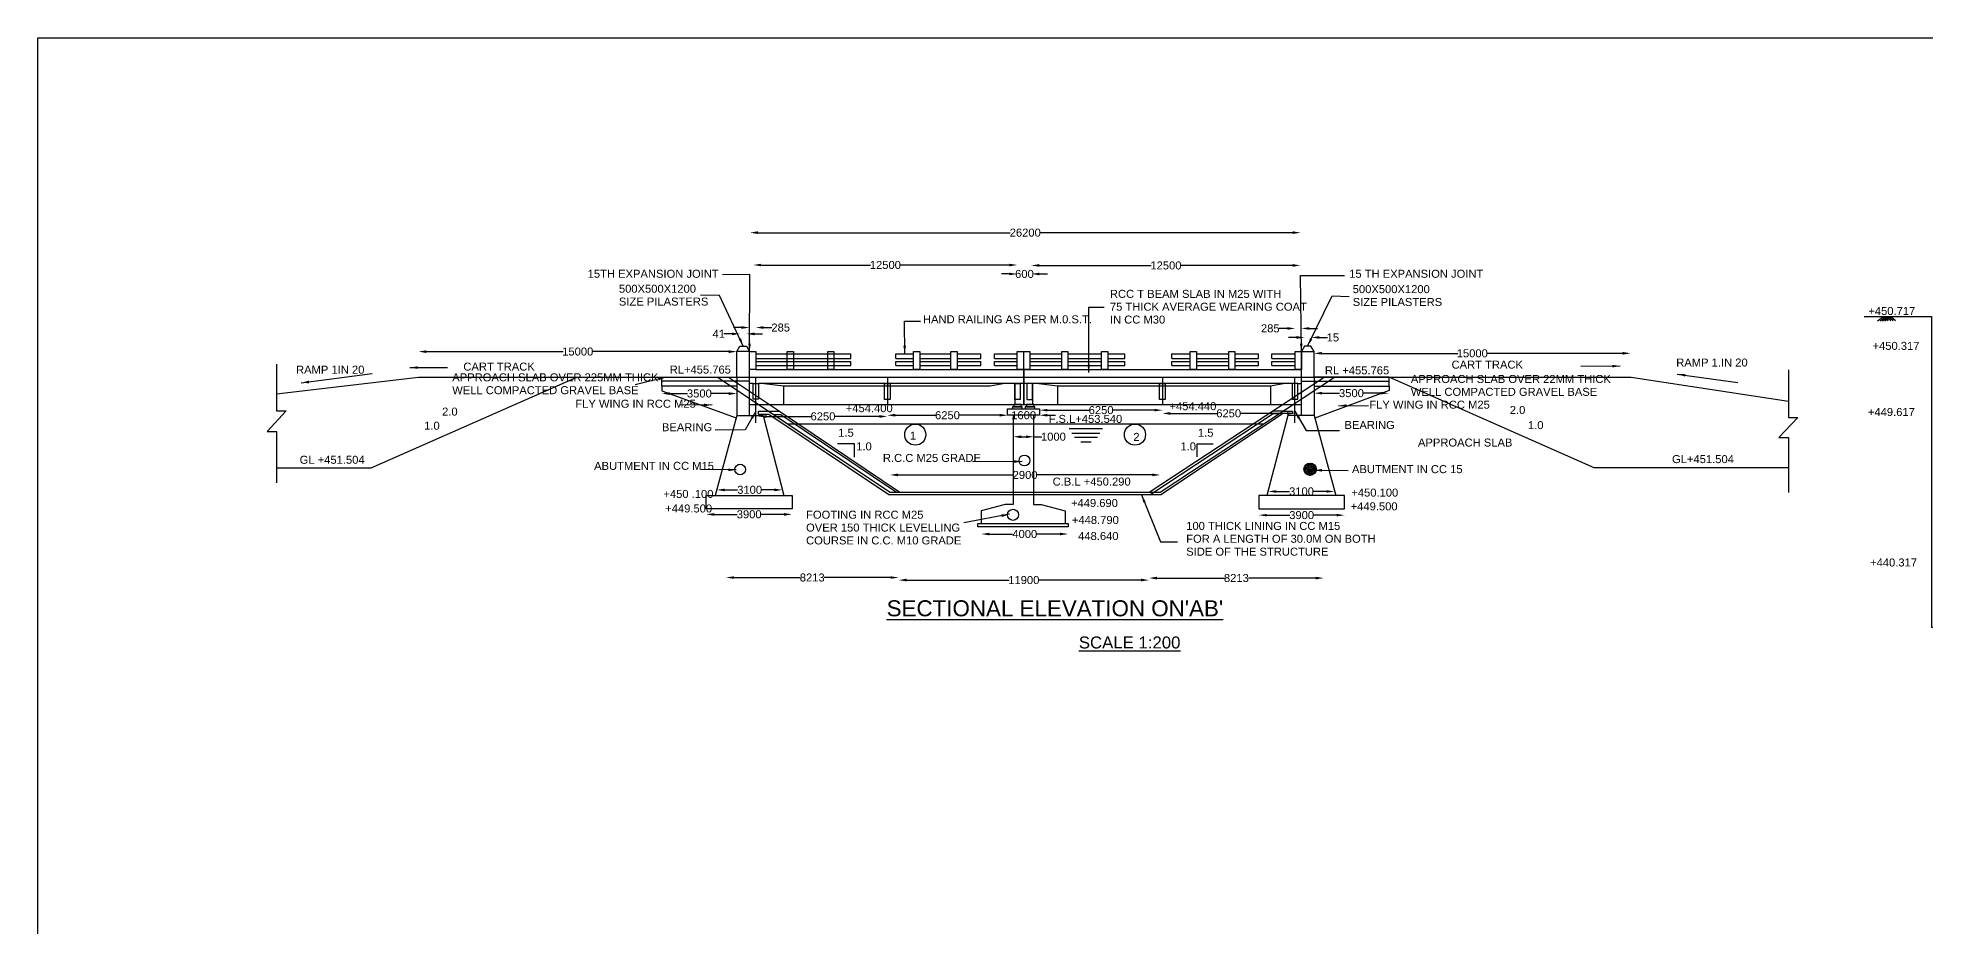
# Model space of a CAD drawing. Header units: millimetres. Extents: x -53221287 to -53198972, y 22125063 to 22139771.
# Drawn here: x -53221287 to -53209494, y 22134210 to 22139762 of the extents above; entities that cross this region are included whole.
import ezdxf

# ---------------------------------------------------------------- set-up
doc = ezdxf.new("R2010")
doc.units = ezdxf.units.MM
doc.header["$MEASUREMENT"] = 0
for name, color, linetype in [('DIMENSION', 7, 'Continuous'), ('DRAWING', 2, 'Continuous'), ('TEXT', 7, 'Continuous')]:
    doc.layers.add(name, color=color, linetype=linetype)
doc.styles.get("Standard").update_dxf_attribs({"font": 'arial.ttf', "height": 50})
doc.dimstyles.get("Standard").update_dxf_attribs({"dimtxt": 50, "dimasz": 50, "dimexe": 0.18, "dimexo": 0.0625, "dimgap": 0.09, "dimtad": 0, "dimdec": 0, "dimzin": 0, "dimdsep": 46, "dimtxsty": 'Standard', "dimcen": 0.09, "dimse1": 1, "dimse2": 1, "dimadec": 0, "dimazin": 0, "dimtfac": 1, "dimtdec": 0, "dimtofl": 0, "dimtmove": 0, "dimatfit": 3, "dimfxl": 1, "dimtolj": 1, "dimtzin": 0, "dimarcsym": 0})

# ---------------------------------------------------------------- blocks, each defined once
blk = doc.blocks.new('*D54')
at = {"layer": 'Defpoints', "color": 0, "transparency": 16777216}
for p in [(-53213397, 22138544), (-53216837, 22137801), (-53213397, 22137801)]:
    blk.add_point(p, dxfattribs=at)
at = {"layer": 'DIMENSION', "color": 0, "lineweight": -2, "transparency": 16777216}
for p, q in [((-53216787, 22138544), (-53215212, 22138544)), ((-53213447, 22138544), (-53215023, 22138544))]:
    blk.add_line(p, q, dxfattribs=at)
at = {"layer": 'DIMENSION', "color": 0, "transparency": 16777216}
for points in [[(-53216787, 22138553), (-53216787, 22138536), (-53216837, 22138544)], [(-53213447, 22138553), (-53213447, 22138536), (-53213397, 22138544)]]:
    blk.add_solid(points, dxfattribs=at)
at = {"layer": 'DIMENSION', "color": 0, "transparency": 16777216, "insert": (-53215117, 22138544), "char_height": 50, "attachment_point": 5}
blk.add_mtext('\\A1;26200', dxfattribs=at)
blk = doc.blocks.new('*D55')
at = {"layer": 'Defpoints', "color": 0, "transparency": 16777216}
for p in [(-53215079, 22138339), (-53215079, 22138277), (-53213397, 22138277)]:
    blk.add_point(p, dxfattribs=at)
at = {"layer": 'DIMENSION', "color": 0, "lineweight": -2, "transparency": 16777216}
for p, q in [((-53215029, 22138339), (-53214330, 22138339)), ((-53213447, 22138339), (-53214147, 22138339))]:
    blk.add_line(p, q, dxfattribs=at)
at = {"layer": 'DIMENSION', "color": 0, "transparency": 16777216}
for points in [[(-53215029, 22138348), (-53215029, 22138331), (-53215079, 22138339)], [(-53213447, 22138348), (-53213447, 22138331), (-53213397, 22138339)]]:
    blk.add_solid(points, dxfattribs=at)
at = {"layer": 'DIMENSION', "color": 0, "transparency": 16777216, "insert": (-53214238, 22138339), "char_height": 50, "attachment_point": 5}
blk.add_mtext('\\A1;12500', dxfattribs=at)
blk = doc.blocks.new('*D56')
at = {"layer": 'Defpoints', "color": 0, "transparency": 16777216}
for p in [(-53215166, 22138339), (-53215079, 22138339), (-53215166, 22138286)]:
    blk.add_point(p, dxfattribs=at)
at = {"layer": 'DIMENSION', "color": 0, "lineweight": -2, "transparency": 16777216}
for p, q in [((-53215216, 22138286), (-53215266, 22138286)), ((-53215029, 22138286), (-53214979, 22138286))]:
    blk.add_line(p, q, dxfattribs=at)
at = {"layer": 'DIMENSION', "color": 0, "transparency": 16777216}
for points in [[(-53215216, 22138294), (-53215216, 22138278), (-53215166, 22138286)], [(-53215029, 22138294), (-53215029, 22138278), (-53215079, 22138286)]]:
    blk.add_solid(points, dxfattribs=at)
at = {"layer": 'DIMENSION', "color": 0, "transparency": 16777216, "insert": (-53215122, 22138286), "char_height": 50, "attachment_point": 5}
blk.add_mtext('\\A1;600', dxfattribs=at)
blk = doc.blocks.new('*D57')
at = {"layer": 'Defpoints', "color": 0, "transparency": 16777216}
for p in [(-53216817, 22138342), (-53216817, 22138339), (-53215166, 22138339)]:
    blk.add_point(p, dxfattribs=at)
at = {"layer": 'DIMENSION', "color": 0, "lineweight": -2, "transparency": 16777216}
for p, q in [((-53216767, 22138342), (-53216083, 22138342)), ((-53215216, 22138342), (-53215900, 22138342))]:
    blk.add_line(p, q, dxfattribs=at)
at = {"layer": 'DIMENSION', "color": 0, "transparency": 16777216}
for points in [[(-53216767, 22138350), (-53216767, 22138334), (-53216817, 22138342)], [(-53215216, 22138350), (-53215216, 22138334), (-53215166, 22138342)]]:
    blk.add_solid(points, dxfattribs=at)
at = {"layer": 'DIMENSION', "color": 0, "transparency": 16777216, "insert": (-53215991, 22138342), "char_height": 50, "attachment_point": 5}
blk.add_mtext('\\A1;12500', dxfattribs=at)
blk = doc.blocks.new('*D58')
at = {"layer": 'Defpoints', "color": 0, "transparency": 16777216}
for p in [(-53216801, 22137951), (-53216840, 22137801), (-53216801, 22137801)]:
    blk.add_point(p, dxfattribs=at)
at = {"layer": 'DIMENSION', "color": 0, "lineweight": -2, "transparency": 16777216}
for p, q in [((-53216890, 22137951), (-53216940, 22137951)), ((-53216751, 22137951), (-53216701, 22137951))]:
    blk.add_line(p, q, dxfattribs=at)
at = {"layer": 'DIMENSION', "color": 0, "transparency": 16777216}
for points in [[(-53216890, 22137960), (-53216890, 22137943), (-53216840, 22137951)], [(-53216751, 22137960), (-53216751, 22137943), (-53216801, 22137951)]]:
    blk.add_solid(points, dxfattribs=at)
at = {"layer": 'DIMENSION', "color": 0, "transparency": 16777216, "insert": (-53216645, 22137951), "char_height": 50, "attachment_point": 5}
blk.add_mtext('\\A1;285', dxfattribs=at)
blk = doc.blocks.new('*D59')
at = {"layer": 'Defpoints', "color": 0, "transparency": 16777216}
for p in [(-53216900, 22137912), (-53216900, 22137835), (-53216858, 22137835)]:
    blk.add_point(p, dxfattribs=at)
at = {"layer": 'DIMENSION', "color": 0, "lineweight": -2, "transparency": 16777216}
for p, q in [((-53216950, 22137912), (-53217000, 22137912)), ((-53216808, 22137912), (-53216758, 22137912))]:
    blk.add_line(p, q, dxfattribs=at)
at = {"layer": 'DIMENSION', "color": 0, "transparency": 16777216}
for points in [[(-53216950, 22137920), (-53216950, 22137903), (-53216900, 22137912)], [(-53216808, 22137920), (-53216808, 22137903), (-53216858, 22137912)]]:
    blk.add_solid(points, dxfattribs=at)
at = {"layer": 'DIMENSION', "color": 0, "transparency": 16777216, "insert": (-53217032, 22137912), "char_height": 50, "attachment_point": 5}
blk.add_mtext('\\A1;41', dxfattribs=at)
blk = doc.blocks.new('*D60')
at = {"layer": 'Defpoints', "color": 0, "transparency": 16777216}
for p in [(-53217387, 22137557), (-53216919, 22137543), (-53216919, 22137539)]:
    blk.add_point(p, dxfattribs=at)
at = {"layer": 'DIMENSION', "color": 0, "lineweight": -2, "transparency": 16777216}
for p, q in [((-53217337, 22137539), (-53217228, 22137539)), ((-53216969, 22137539), (-53217078, 22137539))]:
    blk.add_line(p, q, dxfattribs=at)
at = {"layer": 'DIMENSION', "color": 0, "transparency": 16777216}
for points in [[(-53217337, 22137547), (-53217337, 22137530), (-53217387, 22137539)], [(-53216969, 22137547), (-53216969, 22137530), (-53216919, 22137539)]]:
    blk.add_solid(points, dxfattribs=at)
at = {"layer": 'DIMENSION', "color": 0, "transparency": 16777216, "insert": (-53217153, 22137539), "char_height": 50, "attachment_point": 5}
blk.add_mtext('\\A1;3500', dxfattribs=at)
blk = doc.blocks.new('*D61')
at = {"layer": 'Defpoints', "color": 0, "transparency": 16777216}
for p in [(-53216919, 22137801), (-53218908, 22137641), (-53216919, 22137641)]:
    blk.add_point(p, dxfattribs=at)
at = {"layer": 'DIMENSION', "color": 0, "lineweight": -2, "transparency": 16777216}
for p, q in [((-53218858, 22137801), (-53218005, 22137801)), ((-53216969, 22137801), (-53217822, 22137801))]:
    blk.add_line(p, q, dxfattribs=at)
at = {"layer": 'DIMENSION', "color": 0, "transparency": 16777216}
for points in [[(-53218858, 22137809), (-53218858, 22137792), (-53218908, 22137801)], [(-53216969, 22137809), (-53216969, 22137792), (-53216919, 22137801)]]:
    blk.add_solid(points, dxfattribs=at)
at = {"layer": 'DIMENSION', "color": 0, "transparency": 16777216, "insert": (-53217913, 22137801), "char_height": 50, "attachment_point": 5}
blk.add_mtext('\\A1;15000', dxfattribs=at)
blk = doc.blocks.new('*D62')
at = {"layer": 'Defpoints', "color": 0, "transparency": 16777216}
for p in [(-53217044, 22136939), (-53216634, 22136937), (-53216634, 22136936)]:
    blk.add_point(p, dxfattribs=at)
at = {"layer": 'DIMENSION', "color": 0, "lineweight": -2, "transparency": 16777216}
for p, q in [((-53216994, 22136937), (-53216914, 22136937)), ((-53216684, 22136937), (-53216765, 22136937))]:
    blk.add_line(p, q, dxfattribs=at)
at = {"layer": 'DIMENSION', "color": 0, "transparency": 16777216}
for points in [[(-53216994, 22136945), (-53216994, 22136928), (-53217044, 22136937)], [(-53216684, 22136945), (-53216684, 22136928), (-53216634, 22136937)]]:
    blk.add_solid(points, dxfattribs=at)
at = {"layer": 'DIMENSION', "color": 0, "transparency": 16777216, "insert": (-53216839, 22136937), "char_height": 50, "attachment_point": 5}
blk.add_mtext('\\A1;3100', dxfattribs=at)
blk = doc.blocks.new('*D63')
at = {"layer": 'Defpoints', "color": 0, "transparency": 16777216}
for p in [(-53217110, 22136819), (-53216574, 22136819), (-53217110, 22136784)]:
    blk.add_point(p, dxfattribs=at)
at = {"layer": 'DIMENSION', "color": 0, "lineweight": -2, "transparency": 16777216}
for p, q in [((-53217060, 22136784), (-53216916, 22136784)), ((-53216624, 22136784), (-53216767, 22136784))]:
    blk.add_line(p, q, dxfattribs=at)
at = {"layer": 'DIMENSION', "color": 0, "transparency": 16777216}
for points in [[(-53217060, 22136792), (-53217060, 22136775), (-53217110, 22136784)], [(-53216624, 22136792), (-53216624, 22136775), (-53216574, 22136784)]]:
    blk.add_solid(points, dxfattribs=at)
at = {"layer": 'DIMENSION', "color": 0, "transparency": 16777216, "insert": (-53216842, 22136784), "char_height": 50, "attachment_point": 5}
blk.add_mtext('\\A1;3900', dxfattribs=at)
blk = doc.blocks.new('*D64')
at = {"layer": 'Defpoints', "color": 0, "transparency": 16777216}
for p in [(-53216783, 22137408), (-53215979, 22137408), (-53215979, 22137396)]:
    blk.add_point(p, dxfattribs=at)
at = {"layer": 'DIMENSION', "color": 0, "lineweight": -2, "transparency": 16777216}
for p, q in [((-53216733, 22137396), (-53216455, 22137396)), ((-53216029, 22137396), (-53216306, 22137396))]:
    blk.add_line(p, q, dxfattribs=at)
at = {"layer": 'DIMENSION', "color": 0, "transparency": 16777216}
for points in [[(-53216733, 22137404), (-53216733, 22137387), (-53216783, 22137396)], [(-53216029, 22137404), (-53216029, 22137387), (-53215979, 22137396)]]:
    blk.add_solid(points, dxfattribs=at)
at = {"layer": 'DIMENSION', "color": 0, "transparency": 16777216, "insert": (-53216381, 22137396), "char_height": 50, "attachment_point": 5}
blk.add_mtext('\\A1;6250', dxfattribs=at)
blk = doc.blocks.new('*D65')
at = {"layer": 'Defpoints', "color": 0, "transparency": 16777216}
for p in [(-53215979, 22137396), (-53215227, 22137413), (-53215227, 22137403)]:
    blk.add_point(p, dxfattribs=at)
at = {"layer": 'DIMENSION', "color": 0, "lineweight": -2, "transparency": 16777216}
for p, q in [((-53215929, 22137403), (-53215678, 22137403)), ((-53215277, 22137403), (-53215528, 22137403))]:
    blk.add_line(p, q, dxfattribs=at)
at = {"layer": 'DIMENSION', "color": 0, "transparency": 16777216}
for points in [[(-53215929, 22137412), (-53215929, 22137395), (-53215979, 22137403)], [(-53215277, 22137412), (-53215277, 22137395), (-53215227, 22137403)]]:
    blk.add_solid(points, dxfattribs=at)
at = {"layer": 'DIMENSION', "color": 0, "transparency": 16777216, "insert": (-53215603, 22137403), "char_height": 50, "attachment_point": 5}
blk.add_mtext('\\A1;6250', dxfattribs=at)
blk = doc.blocks.new('*D66')
at = {"layer": 'Defpoints', "color": 0, "transparency": 16777216}
for p in [(-53215227, 22137403), (-53215028, 22137403), (-53215028, 22137403)]:
    blk.add_point(p, dxfattribs=at)
at = {"layer": 'DIMENSION', "color": 0, "lineweight": -2, "transparency": 16777216}
for p, q in [((-53215277, 22137403), (-53215327, 22137403)), ((-53214978, 22137403), (-53214928, 22137403))]:
    blk.add_line(p, q, dxfattribs=at)
at = {"layer": 'DIMENSION', "color": 0, "transparency": 16777216}
for points in [[(-53215277, 22137412), (-53215277, 22137395), (-53215227, 22137403)], [(-53214978, 22137412), (-53214978, 22137395), (-53215028, 22137403)]]:
    blk.add_solid(points, dxfattribs=at)
at = {"layer": 'DIMENSION', "color": 0, "transparency": 16777216, "insert": (-53215127, 22137403), "char_height": 50, "attachment_point": 5}
blk.add_mtext('\\A1;1600', dxfattribs=at)
blk = doc.blocks.new('*D67')
at = {"layer": 'Defpoints', "color": 0, "transparency": 16777216}
for p in [(-53215028, 22137443), (-53214259, 22137443), (-53214259, 22137435)]:
    blk.add_point(p, dxfattribs=at)
at = {"layer": 'DIMENSION', "color": 0, "lineweight": -2, "transparency": 16777216}
for p, q in [((-53214978, 22137435), (-53214718, 22137435)), ((-53214309, 22137435), (-53214569, 22137435))]:
    blk.add_line(p, q, dxfattribs=at)
at = {"layer": 'DIMENSION', "color": 0, "transparency": 16777216}
for points in [[(-53214978, 22137443), (-53214978, 22137427), (-53215028, 22137435)], [(-53214309, 22137443), (-53214309, 22137427), (-53214259, 22137435)]]:
    blk.add_solid(points, dxfattribs=at)
at = {"layer": 'DIMENSION', "color": 0, "transparency": 16777216, "insert": (-53214643, 22137435), "char_height": 50, "attachment_point": 5}
blk.add_mtext('\\A1;6250', dxfattribs=at)
blk = doc.blocks.new('*D68')
at = {"layer": 'Defpoints', "color": 0, "transparency": 16777216}
for p in [(-53214260, 22137405), (-53213432, 22137415), (-53213432, 22137405)]:
    blk.add_point(p, dxfattribs=at)
at = {"layer": 'DIMENSION', "color": 0, "lineweight": -2, "transparency": 16777216}
for p, q in [((-53214210, 22137415), (-53213921, 22137415)), ((-53213482, 22137415), (-53213771, 22137415))]:
    blk.add_line(p, q, dxfattribs=at)
at = {"layer": 'DIMENSION', "color": 0, "transparency": 16777216}
for points in [[(-53214210, 22137423), (-53214210, 22137406), (-53214260, 22137415)], [(-53213482, 22137423), (-53213482, 22137406), (-53213432, 22137415)]]:
    blk.add_solid(points, dxfattribs=at)
at = {"layer": 'DIMENSION', "color": 0, "transparency": 16777216, "insert": (-53213846, 22137415), "char_height": 50, "attachment_point": 5}
blk.add_mtext('\\A1;6250', dxfattribs=at)
blk = doc.blocks.new('*D69')
at = {"layer": 'Defpoints', "color": 0, "transparency": 16777216}
for p in [(-53213313, 22137538), (-53212846, 22137541), (-53212846, 22137538)]:
    blk.add_point(p, dxfattribs=at)
at = {"layer": 'DIMENSION', "color": 0, "lineweight": -2, "transparency": 16777216}
for p, q in [((-53213263, 22137541), (-53213154, 22137541)), ((-53212896, 22137541), (-53213005, 22137541))]:
    blk.add_line(p, q, dxfattribs=at)
at = {"layer": 'DIMENSION', "color": 0, "transparency": 16777216}
for points in [[(-53213263, 22137549), (-53213263, 22137533), (-53213313, 22137541)], [(-53212896, 22137549), (-53212896, 22137533), (-53212846, 22137541)]]:
    blk.add_solid(points, dxfattribs=at)
at = {"layer": 'DIMENSION', "color": 0, "transparency": 16777216, "insert": (-53213079, 22137541), "char_height": 50, "attachment_point": 5}
blk.add_mtext('\\A1;3500', dxfattribs=at)
blk = doc.blocks.new('*D70')
at = {"layer": 'Defpoints', "color": 0, "transparency": 16777216}
for p in [(-53213599, 22136932), (-53213184, 22136927), (-53213184, 22136927)]:
    blk.add_point(p, dxfattribs=at)
at = {"layer": 'DIMENSION', "color": 0, "lineweight": -2, "transparency": 16777216}
for p, q in [((-53213549, 22136927), (-53213466, 22136927)), ((-53213234, 22136927), (-53213317, 22136927))]:
    blk.add_line(p, q, dxfattribs=at)
at = {"layer": 'DIMENSION', "color": 0, "transparency": 16777216}
for points in [[(-53213549, 22136935), (-53213549, 22136919), (-53213599, 22136927)], [(-53213234, 22136935), (-53213234, 22136919), (-53213184, 22136927)]]:
    blk.add_solid(points, dxfattribs=at)
at = {"layer": 'DIMENSION', "color": 0, "transparency": 16777216, "insert": (-53213391, 22136927), "char_height": 50, "attachment_point": 5}
blk.add_mtext('\\A1;3100', dxfattribs=at)
blk = doc.blocks.new('*D71')
at = {"layer": 'Defpoints', "color": 0, "transparency": 16777216}
for p in [(-53213658, 22136819), (-53213122, 22136819), (-53213122, 22136779)]:
    blk.add_point(p, dxfattribs=at)
at = {"layer": 'DIMENSION', "color": 0, "lineweight": -2, "transparency": 16777216}
for p, q in [((-53213608, 22136779), (-53213464, 22136779)), ((-53213172, 22136779), (-53213315, 22136779))]:
    blk.add_line(p, q, dxfattribs=at)
at = {"layer": 'DIMENSION', "color": 0, "transparency": 16777216}
for points in [[(-53213608, 22136787), (-53213608, 22136771), (-53213658, 22136779)], [(-53213172, 22136787), (-53213172, 22136771), (-53213122, 22136779)]]:
    blk.add_solid(points, dxfattribs=at)
at = {"layer": 'DIMENSION', "color": 0, "transparency": 16777216, "insert": (-53213390, 22136779), "char_height": 50, "attachment_point": 5}
blk.add_mtext('\\A1;3900', dxfattribs=at)
blk = doc.blocks.new('*D72')
at = {"layer": 'Defpoints', "color": 0, "transparency": 16777216}
for p in [(-53215392, 22136727), (-53214849, 22136707), (-53214849, 22136661)]:
    blk.add_point(p, dxfattribs=at)
at = {"layer": 'DIMENSION', "color": 0, "lineweight": -2, "transparency": 16777216}
for p, q in [((-53215342, 22136661), (-53215196, 22136661)), ((-53214899, 22136661), (-53215045, 22136661))]:
    blk.add_line(p, q, dxfattribs=at)
at = {"layer": 'DIMENSION', "color": 0, "transparency": 16777216}
for points in [[(-53215342, 22136669), (-53215342, 22136653), (-53215392, 22136661)], [(-53214899, 22136669), (-53214899, 22136653), (-53214849, 22136661)]]:
    blk.add_solid(points, dxfattribs=at)
at = {"layer": 'DIMENSION', "color": 0, "transparency": 16777216, "insert": (-53215120, 22136661), "char_height": 50, "attachment_point": 5}
blk.add_mtext('\\A1;4000', dxfattribs=at)
blk = doc.blocks.new('*D73')
at = {"layer": 'Defpoints', "color": 0, "transparency": 16777216}
for p in [(-53214274, 22137030), (-53215962, 22136922), (-53214274, 22136922)]:
    blk.add_point(p, dxfattribs=at)
at = {"layer": 'DIMENSION', "color": 0, "lineweight": -2, "transparency": 16777216}
for p, q in [((-53215912, 22137030), (-53215193, 22137030)), ((-53214324, 22137030), (-53215043, 22137030))]:
    blk.add_line(p, q, dxfattribs=at)
at = {"layer": 'DIMENSION', "color": 0, "transparency": 16777216}
for points in [[(-53215912, 22137039), (-53215912, 22137022), (-53215962, 22137030)], [(-53214324, 22137039), (-53214324, 22137022), (-53214274, 22137030)]]:
    blk.add_solid(points, dxfattribs=at)
at = {"layer": 'DIMENSION', "color": 0, "transparency": 16777216, "insert": (-53215118, 22137030), "char_height": 50, "attachment_point": 5}
blk.add_mtext('\\A1;2900', dxfattribs=at)
blk = doc.blocks.new('*D74')
at = {"layer": 'Defpoints', "color": 0, "transparency": 16777216}
for p in [(-53215192, 22137276), (-53215063, 22137269), (-53215063, 22137269)]:
    blk.add_point(p, dxfattribs=at)
at = {"layer": 'DIMENSION', "color": 0, "lineweight": -2, "transparency": 16777216}
for p, q in [((-53215142, 22137269), (-53215113, 22137269)), ((-53215063, 22137269), (-53215013, 22137269))]:
    blk.add_line(p, q, dxfattribs=at)
at = {"layer": 'DIMENSION', "color": 0, "transparency": 16777216}
for points in [[(-53215142, 22137277), (-53215142, 22137260), (-53215192, 22137269)], [(-53215113, 22137277), (-53215113, 22137260), (-53215063, 22137269)]]:
    blk.add_solid(points, dxfattribs=at)
at = {"layer": 'DIMENSION', "color": 0, "transparency": 16777216, "insert": (-53214941, 22137269), "char_height": 50, "attachment_point": 5}
blk.add_mtext('\\A1;1000', dxfattribs=at)
blk = doc.blocks.new('*D75')
at = {"layer": 'Defpoints', "color": 0, "transparency": 16777216}
for p in [(-53214344, 22136396), (-53213253, 22136396), (-53213253, 22136386)]:
    blk.add_point(p, dxfattribs=at)
at = {"layer": 'DIMENSION', "color": 0, "lineweight": -2, "transparency": 16777216}
for p, q in [((-53214294, 22136386), (-53213873, 22136386)), ((-53213303, 22136386), (-53213723, 22136386))]:
    blk.add_line(p, q, dxfattribs=at)
at = {"layer": 'DIMENSION', "color": 0, "transparency": 16777216}
for points in [[(-53214294, 22136394), (-53214294, 22136377), (-53214344, 22136386)], [(-53213303, 22136394), (-53213303, 22136377), (-53213253, 22136386)]]:
    blk.add_solid(points, dxfattribs=at)
at = {"layer": 'DIMENSION', "color": 0, "transparency": 16777216, "insert": (-53213798, 22136386), "char_height": 50, "attachment_point": 5}
blk.add_mtext('\\A1;8213', dxfattribs=at)
blk = doc.blocks.new('*D76')
at = {"layer": 'Defpoints', "color": 0, "transparency": 16777216}
for p in [(-53215908, 22136386), (-53215908, 22136373), (-53214344, 22136386)]:
    blk.add_point(p, dxfattribs=at)
at = {"layer": 'DIMENSION', "color": 0, "lineweight": -2, "transparency": 16777216}
for p, q in [((-53215858, 22136373), (-53215218, 22136373)), ((-53214394, 22136373), (-53215034, 22136373))]:
    blk.add_line(p, q, dxfattribs=at)
at = {"layer": 'DIMENSION', "color": 0, "transparency": 16777216}
for points in [[(-53215858, 22136382), (-53215858, 22136365), (-53215908, 22136373)], [(-53214394, 22136382), (-53214394, 22136365), (-53214344, 22136373)]]:
    blk.add_solid(points, dxfattribs=at)
at = {"layer": 'DIMENSION', "color": 0, "transparency": 16777216, "insert": (-53215126, 22136373), "char_height": 50, "attachment_point": 5}
blk.add_mtext('\\A1;11900', dxfattribs=at)
blk = doc.blocks.new('*D77')
at = {"layer": 'Defpoints', "color": 0, "transparency": 16777216}
for p in [(-53216987, 22136389), (-53216987, 22136373), (-53215908, 22136373)]:
    blk.add_point(p, dxfattribs=at)
at = {"layer": 'DIMENSION', "color": 0, "lineweight": -2, "transparency": 16777216}
for p, q in [((-53216937, 22136389), (-53216522, 22136389)), ((-53215958, 22136389), (-53216373, 22136389))]:
    blk.add_line(p, q, dxfattribs=at)
at = {"layer": 'DIMENSION', "color": 0, "transparency": 16777216}
for points in [[(-53216937, 22136397), (-53216937, 22136381), (-53216987, 22136389)], [(-53215958, 22136397), (-53215958, 22136381), (-53215908, 22136389)]]:
    blk.add_solid(points, dxfattribs=at)
at = {"layer": 'DIMENSION', "color": 0, "transparency": 16777216, "insert": (-53216448, 22136389), "char_height": 50, "attachment_point": 5}
blk.add_mtext('\\A1;8213', dxfattribs=at)
blk = doc.blocks.new('*D78')
at = {"layer": 'Defpoints', "color": 0, "transparency": 16777216}
for p in [(-53213313, 22137801), (-53211334, 22137801), (-53211334, 22137790)]:
    blk.add_point(p, dxfattribs=at)
at = {"layer": 'DIMENSION', "color": 0, "lineweight": -2, "transparency": 16777216}
for p, q in [((-53213263, 22137790), (-53212415, 22137790)), ((-53211384, 22137790), (-53212232, 22137790))]:
    blk.add_line(p, q, dxfattribs=at)
at = {"layer": 'DIMENSION', "color": 0, "transparency": 16777216}
for points in [[(-53213263, 22137799), (-53213263, 22137782), (-53213313, 22137790)], [(-53211384, 22137799), (-53211384, 22137782), (-53211334, 22137790)]]:
    blk.add_solid(points, dxfattribs=at)
at = {"layer": 'DIMENSION', "color": 0, "transparency": 16777216, "insert": (-53212324, 22137790), "char_height": 50, "attachment_point": 5}
blk.add_mtext('\\A1;15000', dxfattribs=at)
blk = doc.blocks.new('*D79')
at = {"layer": 'Defpoints', "color": 0, "transparency": 16777216}
for p in [(-53213329, 22137889), (-53213373, 22137835), (-53213329, 22137830)]:
    blk.add_point(p, dxfattribs=at)
at = {"layer": 'DIMENSION', "color": 0, "lineweight": -2, "transparency": 16777216}
for p, q in [((-53213423, 22137889), (-53213473, 22137889)), ((-53213279, 22137889), (-53213229, 22137889))]:
    blk.add_line(p, q, dxfattribs=at)
at = {"layer": 'DIMENSION', "color": 0, "transparency": 16777216}
for points in [[(-53213423, 22137898), (-53213423, 22137881), (-53213373, 22137889)], [(-53213279, 22137898), (-53213279, 22137881), (-53213329, 22137889)]]:
    blk.add_solid(points, dxfattribs=at)
at = {"layer": 'DIMENSION', "color": 0, "transparency": 16777216, "insert": (-53213195, 22137889), "char_height": 50, "attachment_point": 5}
blk.add_mtext('\\A1;15', dxfattribs=at)
blk = doc.blocks.new('*D80')
at = {"layer": 'Defpoints', "color": 0, "transparency": 16777216}
for p in [(-53213430, 22137946), (-53213430, 22137801), (-53213392, 22137801)]:
    blk.add_point(p, dxfattribs=at)
at = {"layer": 'DIMENSION', "color": 0, "lineweight": -2, "transparency": 16777216}
for p, q in [((-53213480, 22137946), (-53213530, 22137946)), ((-53213342, 22137946), (-53213292, 22137946))]:
    blk.add_line(p, q, dxfattribs=at)
at = {"layer": 'DIMENSION', "color": 0, "transparency": 16777216}
for points in [[(-53213480, 22137954), (-53213480, 22137937), (-53213430, 22137946)], [(-53213342, 22137954), (-53213342, 22137937), (-53213392, 22137946)]]:
    blk.add_solid(points, dxfattribs=at)
at = {"layer": 'DIMENSION', "color": 0, "transparency": 16777216, "insert": (-53213586, 22137946), "char_height": 50, "attachment_point": 5}
blk.add_mtext('\\A1;285', dxfattribs=at)

msp = doc.modelspace()

# ---------------------------------------------------------------- hatches: boundary and pattern name
at = {"layer": 'DIMENSION'}
h = msp.add_hatch(dxfattribs=at)
h.set_pattern_fill('AR-CONC', color=0, style=0)
h.set_pattern_definition([(50, (0, 0), (7.172601826, -0.6275213498), [0.75, -8.25]), (355, (0, 0), (-1.3875133361, 7.521921337), [0.6, -6.6]), (100.4514, (0.598, -0.052), (5.7850938171, 6.8943954206), [0.6374019, -7.01142112]), (46.1842, (0, 2), (10.6724104863, -1.6551901433), [1.125, -12.375]), (96.6356, (0.889, 1.862), (9.3466270555, 9.741178709), [0.95610288, -10.51713]), (351.1842, (0, 2), (9.3466194513, 9.7411860093), [0.9, -9.9]), (21, (1, 1.5), (5.9690705212, -4.02618890665), [0.75, -8.25]), (326, (1, 1.5), (2.4331533192, 7.2515004505), [0.6, -6.6]), (71.4514, (1.4974, 1.1645), (8.4022262858, 3.2253049671), [0.6374019, -7.01142112]), (37.5, (0, 0), (0.12159855317, 3.32893853831), [0, -6.52, 0, -6.7, 0, -6.625]), (7.5, (0, 0), (2.63069537442, 3.94411711882), [0, -3.82, 0, -6.37, 0, -2.525]), (327.5, (-2.23, 0), (5.33822436172, -0.22554871734), [0, -2.5, 0, -7.8, 0, -10.35]), (317.5, (-3.23, 0), (5.83186169342, 1.00104982332), [0, -3.25, 0, -5.18, 0, -7.35])])
h.paths.add_polyline_path([(-53213376.1, 22137066, 1), (-53213299.1, 22137066, 1)])

# ---------------------------------------------------------------- linework, layer by layer
at = {"layer": 'DIMENSION', "color": 0}
msp.add_lwpolyline([(-53198992.2, 22126115.1), (-53221286.8, 22126115.1), (-53221286.8, 22139762.1), (-53198992.2, 22139762.1)], close=True, dxfattribs=at)
for points in [[(-53216289.1, 22137227.5), (-53216186.4, 22137227.5), (-53216186.4, 22137140.4)], [(-53213942.7, 22137222.7), (-53214045.5, 22137222.7), (-53214045.5, 22137142.5)]]:
    msp.add_lwpolyline(points, dxfattribs=at)
for centre, radius in [((-53215804, 22137282), 65.8), ((-53214431.4, 22137282), 65.8), ((-53216898.2, 22137063.9), 33.3), ((-53215121.9, 22137120.4), 34.1), ((-53213337.6, 22137066), 38.5), ((-53215193.2, 22136781.1), 34.6)]:
    msp.add_circle(centre, radius, dxfattribs=at)
at = {"layer": 'DRAWING', "color": 0}
for points in [[(-53209875.6, 22138019.6), (-53209454.1, 22138019.6), (-53209454.1, 22136078.5), (-53208524.8, 22136078.5), (-53208524.8, 22138019.6), (-53208136.1, 22138019.6)], [(-53209792.4, 22137993.3), (-53209755.4, 22138019.6), (-53209726.1, 22137994.7)], [(-53209775, 22137993.3), (-53209738.1, 22138019.6), (-53209708.8, 22137994.7)], [(-53209760.1, 22137993.3), (-53209723.2, 22138019.6), (-53209693.9, 22137994.7)], [(-53209746, 22137993.3), (-53209709.1, 22138019.6), (-53209679.8, 22137994.7)], [(-53216918.7, 22137800.6), (-53216899.6, 22137835.4)], [(-53216918.7, 22137641.1), (-53216918.7, 22137800.6)], [(-53216839.7, 22137800.6), (-53216918.7, 22137800.6)], [(-53216899.6, 22137835.4), (-53216858.4, 22137835.4)], [(-53216858.4, 22137835.4), (-53216839.7, 22137800.6)], [(-53216839.7, 22137400.9), (-53216839.7, 22137800.6)], [(-53216801.1, 22137787.3), (-53216206.3, 22137787.3)], [(-53216801.1, 22137756.8), (-53216206.3, 22137756.8)], [(-53216206.3, 22137756.8), (-53216206.3, 22137787.3)], [(-53215925.6, 22137756.8), (-53215925.6, 22137787.3)], [(-53215925.6, 22137787.3), (-53215815.1, 22137787.3)], [(-53215925.6, 22137756.8), (-53215815.1, 22137756.8)], [(-53215776.5, 22137787.3), (-53215581.6, 22137787.3)], [(-53215776.5, 22137756.8), (-53215581.6, 22137756.8)], [(-53215543, 22137787.3), (-53215394.7, 22137787.3)], [(-53215543, 22137756.8), (-53215394.7, 22137756.8)], [(-53215394.7, 22137756.8), (-53215394.7, 22137787.3)], [(-53215309.4, 22137756.8), (-53215309.4, 22137787.3)], [(-53215309.4, 22137787.3), (-53215166.8, 22137787.3)], [(-53215309.4, 22137756.8), (-53215166.8, 22137756.8)], [(-53215128.2, 22137787.3), (-53215126.5, 22137787.3)], [(-53215128.2, 22137756.8), (-53215126.5, 22137756.8)], [(-53215087.9, 22137787.3), (-53214888.9, 22137787.3)], [(-53215087.9, 22137756.8), (-53214888.9, 22137756.8)], [(-53214850.2, 22137787.3), (-53214640.2, 22137787.3)], [(-53214850.2, 22137756.8), (-53214640.2, 22137756.8)], [(-53214601.6, 22137787.3), (-53214495.5, 22137787.3)], [(-53214601.6, 22137756.8), (-53214495.5, 22137756.8)], [(-53214495.5, 22137756.8), (-53214495.5, 22137787.3)], [(-53214202.2, 22137756.8), (-53214202.2, 22137787.3)], [(-53214202.2, 22137787.3), (-53214086.6, 22137787.3)], [(-53214202.2, 22137756.8), (-53214086.6, 22137756.8)], [(-53214201.2, 22137756.8), (-53214201.2, 22137787.3)], [(-53214048, 22137787.3), (-53213845.7, 22137787.3)], [(-53214048, 22137756.8), (-53213845.7, 22137756.8)], [(-53213807.1, 22137787.3), (-53213659.4, 22137787.3)], [(-53213807.1, 22137756.8), (-53213659.4, 22137756.8)], [(-53213659.4, 22137756.8), (-53213659.4, 22137787.3)], [(-53213576.6, 22137756.8), (-53213576.6, 22137787.3)], [(-53213576.6, 22137787.3), (-53213430.5, 22137787.3)], [(-53213576.6, 22137756.8), (-53213430.5, 22137756.8)], [(-53213373.2, 22137835.4), (-53213391.9, 22137800.6)], [(-53213391.9, 22137400.9), (-53213391.9, 22137800.6)], [(-53213391.9, 22137800.6), (-53213312.9, 22137800.6)], [(-53213332, 22137835.4), (-53213373.2, 22137835.4)], [(-53213312.9, 22137800.6), (-53213332, 22137835.4)], [(-53213312.9, 22137641.1), (-53213312.9, 22137800.6)], [(-53219794.9, 22137722.6), (-53219794.9, 22137431.4), (-53219735.5, 22137431.4), (-53219852.9, 22137302.6), (-53219794.9, 22137302.6), (-53219794.9, 22136981.8)], [(-53219794.9, 22137536.1), (-53218907.8, 22137641.1), (-53211331.7, 22137641.1)], [(-53219794.9, 22137075.5), (-53219203.8, 22137075.5), (-53217917.9, 22137641.1)], [(-53217040.5, 22137641.1), (-53215962, 22136921.9), (-53214273.9, 22136921.9), (-53213185.6, 22137641.1)], [(-53216970.4, 22137641.1), (-53216652.6, 22137428.2)], [(-53216801.1, 22137740.1), (-53216206.3, 22137740.1)], [(-53216801.1, 22137713.7), (-53216206.3, 22137713.7)], [(-53216801.1, 22137688.9), (-53213391.9, 22137688.9)], [(-53216799.3, 22137355.4), (-53216799.3, 22137641.1)], [(-53216206.3, 22137713.7), (-53216206.3, 22137740.1)], [(-53215978.4, 22137641.1), (-53215978.4, 22137469.5)], [(-53215925.6, 22137713.7), (-53215925.6, 22137740.1)], [(-53215925.6, 22137740.1), (-53215815.1, 22137740.1)], [(-53215925.6, 22137713.7), (-53215815.1, 22137713.7)], [(-53215776.5, 22137740.1), (-53215581.6, 22137740.1)], [(-53215776.5, 22137713.7), (-53215581.6, 22137713.7)], [(-53215543, 22137740.1), (-53215394.7, 22137740.1)], [(-53215543, 22137713.7), (-53215394.7, 22137713.7)], [(-53215394.7, 22137713.7), (-53215394.7, 22137740.1)], [(-53215309.4, 22137713.7), (-53215309.4, 22137740.1)], [(-53215309.4, 22137740.1), (-53215166.8, 22137740.1)], [(-53215309.4, 22137713.7), (-53215166.8, 22137713.7)], [(-53215128.2, 22137740.1), (-53215126.5, 22137740.1)], [(-53215128.2, 22137713.7), (-53215126.5, 22137713.7)], [(-53215128.2, 22137688.9), (-53215128.2, 22137469.5)], [(-53215126.5, 22137688.9), (-53215126.5, 22137469.5)], [(-53215087.9, 22137740.1), (-53214888.9, 22137740.1)], [(-53215087.9, 22137713.7), (-53214888.9, 22137713.7)], [(-53214850.2, 22137740.1), (-53214640.2, 22137740.1)], [(-53214850.2, 22137713.7), (-53214640.2, 22137713.7)], [(-53214601.6, 22137740.1), (-53214495.5, 22137740.1)], [(-53214601.6, 22137713.7), (-53214495.5, 22137713.7)], [(-53214495.5, 22137713.7), (-53214495.5, 22137740.1)], [(-53214343.5, 22136921.9), (-53213248.5, 22137641.1)], [(-53214260.1, 22137641.1), (-53214260.1, 22137469.5)], [(-53214202.2, 22137713.7), (-53214202.2, 22137740.1)], [(-53214202.2, 22137740.1), (-53214086.6, 22137740.1)], [(-53214202.2, 22137713.7), (-53214086.6, 22137713.7)], [(-53214201.2, 22137713.7), (-53214201.2, 22137740.1)], [(-53214048, 22137740.1), (-53213845.7, 22137740.1)], [(-53214048, 22137713.7), (-53213845.7, 22137713.7)], [(-53213807.1, 22137740.1), (-53213659.4, 22137740.1)], [(-53213807.1, 22137713.7), (-53213659.4, 22137713.7)], [(-53213659.4, 22137713.7), (-53213659.4, 22137740.1)], [(-53213576.6, 22137713.7), (-53213576.6, 22137740.1)], [(-53213576.6, 22137740.1), (-53213430.5, 22137740.1)], [(-53213576.6, 22137713.7), (-53213430.5, 22137713.7)], [(-53213432.3, 22137355.4), (-53213432.3, 22137641.1)], [(-53212840.7, 22137641.1), (-53211564.5, 22137077), (-53210348.7, 22137077)], [(-53211331.7, 22137641.1), (-53210348.7, 22137491.5)], [(-53210348.7, 22137686.2), (-53210348.7, 22137388.8), (-53210291, 22137388.8), (-53210408.7, 22137263.8), (-53210348.7, 22137263.8), (-53210348.7, 22136921.2)], [(-53216839.7, 22137615.5), (-53217387.3, 22137615.5)], [(-53217387.3, 22137584.9), (-53217387.3, 22137556.6), (-53216922.6, 22137386.7)], [(-53216918.7, 22137584.9), (-53216918.7, 22137400.9), (-53217054.5, 22136901.9)], [(-53216818, 22137602.6), (-53216839.7, 22137602.6)], [(-53213448.7, 22137602.6), (-53216782.9, 22137602.6)], [(-53216747.9, 22137602.6), (-53216627.7, 22137587), (-53215335.8, 22137587), (-53215257.7, 22137602.6)], [(-53216627.7, 22137587), (-53216627.7, 22137469.5)], [(-53215182.4, 22137602.6), (-53215182.4, 22137469.5)], [(-53215071, 22137602.6), (-53215071, 22137469.5)], [(-53215033.1, 22137602.6), (-53214914.6, 22137586.5), (-53213585.7, 22137586.5), (-53213504.7, 22137602.6)], [(-53214914.6, 22137586.5), (-53214914.6, 22137469.5)], [(-53213585.7, 22137586.5), (-53213585.7, 22137469.5)], [(-53213413.5, 22137602.6), (-53213391.9, 22137602.6)], [(-53213391.9, 22137615.5), (-53212844.3, 22137615.5)], [(-53213312.9, 22137584.9), (-53213312.9, 22137400.9), (-53213177.1, 22136901.9)], [(-53212844.3, 22137584.9), (-53212844.3, 22137558.8), (-53213308.5, 22137384.8)], [(-53216918.7, 22137400.9), (-53216755.4, 22137400.9), (-53216625, 22136901.9)], [(-53216839.7, 22137469.5), (-53213391.9, 22137469.5)], [(-53213507.5, 22137428.4), (-53213447.1, 22137428.4), (-53213447.1, 22137414.5), (-53213505, 22137414.5), (-53214270.9, 22136906.4), (-53215970.1, 22136906.4), (-53216718.4, 22137407.7), (-53216782.7, 22137407.7), (-53216782.7, 22137428.3), (-53216721.4, 22137428.2)], [(-53216721.4, 22137428.2), (-53216652.6, 22137428.2)], [(-53216690.2, 22137407.4), (-53216643.4, 22137407.4)], [(-53216652.6, 22137428.2), (-53215900.8, 22136921.9)], [(-53216643.4, 22137407.4), (-53215920.8, 22136921.9)], [(-53215191.7, 22137403.4), (-53215191.7, 22136845.8), (-53215242.3, 22136845.8), (-53215391.9, 22136804.9), (-53215391.9, 22136727.1), (-53214865, 22136727.1), (-53214865, 22136804.8), (-53215015.9, 22136844.3), (-53215062.9, 22136844.3), (-53215062.9, 22137403.4)], [(-53214337.6, 22136906.4), (-53213568.2, 22137414.5), (-53213528.3, 22137414.6), (-53213507.5, 22137428.4), (-53213571.6, 22137428.9)], [(-53213312.9, 22137400.9), (-53213476.1, 22137400.9), (-53213606.6, 22136901.9)], [(-53216604.1, 22137350), (-53213626.5, 22137349.7)], [(-53214843.5, 22137320.5), (-53214634.3, 22137320.5)], [(-53214826.5, 22137292), (-53214651.3, 22137292)], [(-53214809.5, 22137265.6), (-53214666.2, 22137265.6)], [(-53214769.5, 22137237.7), (-53214704.9, 22137237.7)]]:
    msp.add_lwpolyline(points, dxfattribs=at)
for points in [[(-53216839.7, 22137800.6), (-53216801.1, 22137800.6), (-53216801.1, 22137688.9), (-53216839.7, 22137688.9)], [(-53216603.9, 22137800.6), (-53216565.2, 22137800.6), (-53216565.2, 22137688.9), (-53216603.9, 22137688.9)], [(-53216351.4, 22137800.6), (-53216312.7, 22137800.6), (-53216312.7, 22137688.9), (-53216351.4, 22137688.9)], [(-53215815.1, 22137800.6), (-53215776.5, 22137800.6), (-53215776.5, 22137688.9), (-53215815.1, 22137688.9)], [(-53215581.6, 22137800.6), (-53215543, 22137800.6), (-53215543, 22137688.9), (-53215581.6, 22137688.9)], [(-53215166.8, 22137800.6), (-53215128.2, 22137800.6), (-53215128.2, 22137688.9), (-53215166.8, 22137688.9)], [(-53215126.5, 22137800.6), (-53215087.9, 22137800.6), (-53215087.9, 22137688.9), (-53215126.5, 22137688.9)], [(-53214888.9, 22137800.6), (-53214850.2, 22137800.6), (-53214850.2, 22137688.9), (-53214888.9, 22137688.9)], [(-53214640.2, 22137800.6), (-53214601.6, 22137800.6), (-53214601.6, 22137688.9), (-53214640.2, 22137688.9)], [(-53214086.6, 22137800.6), (-53214048, 22137800.6), (-53214048, 22137688.9), (-53214086.6, 22137688.9)], [(-53213845.7, 22137800.6), (-53213807.1, 22137800.6), (-53213807.1, 22137688.9), (-53213845.7, 22137688.9)], [(-53213430.5, 22137800.6), (-53213391.9, 22137800.6), (-53213391.9, 22137688.9), (-53213430.5, 22137688.9)], [(-53217387.3, 22137641.1), (-53216918.7, 22137641.1), (-53216918.7, 22137584.9), (-53217387.3, 22137584.9)], [(-53212844.3, 22137641.1), (-53213312.9, 22137641.1), (-53213312.9, 22137584.9), (-53212844.3, 22137584.9)], [(-53216818, 22137602.6), (-53216782.9, 22137602.6), (-53216782.9, 22137503.8), (-53216818, 22137503.8)], [(-53215995.7, 22137602.6), (-53215961.1, 22137602.6), (-53215961.1, 22137502.6), (-53215995.7, 22137502.6)], [(-53215182.4, 22137602.6), (-53215148.6, 22137602.6), (-53215148.6, 22137500.7), (-53215182.4, 22137500.7)], [(-53215071, 22137602.6), (-53215107.5, 22137602.6), (-53215107.5, 22137500.7), (-53215071, 22137500.7)], [(-53214277.4, 22137602.6), (-53214242.8, 22137602.6), (-53214242.8, 22137502.6), (-53214277.4, 22137502.6)], [(-53213413.5, 22137602.6), (-53213448.7, 22137602.6), (-53213448.7, 22137503.8), (-53213413.5, 22137503.8)], [(-53215226.9, 22137443.5), (-53215027.6, 22137443.5), (-53215027.6, 22137403.4), (-53215226.9, 22137403.4)], [(-53215196.1, 22137443.5), (-53215135.5, 22137443.5), (-53215135.5, 22137456.8), (-53215196.1, 22137456.8)], [(-53215188.4, 22137456.8), (-53215142.2, 22137456.8), (-53215142.2, 22137469.5), (-53215188.4, 22137469.5)], [(-53215117.8, 22137443.5), (-53215057.2, 22137443.5), (-53215057.2, 22137456.8), (-53215117.8, 22137456.8)], [(-53215110.1, 22137456.8), (-53215063.9, 22137456.8), (-53215063.9, 22137469.5), (-53215110.1, 22137469.5)], [(-53217109.8, 22136901.9), (-53216573.7, 22136901.9), (-53216573.7, 22136819.3), (-53217109.8, 22136819.3)], [(-53213121.8, 22136901.9), (-53213657.9, 22136901.9), (-53213657.9, 22136819.3), (-53213121.8, 22136819.3)], [(-53215412.3, 22136727.1), (-53214848.6, 22136727.1), (-53214848.6, 22136706.6), (-53215412.3, 22136706.6)]]:
    msp.add_lwpolyline(points, close=True, dxfattribs=at)

# ---------------------------------------------------------------- texts
at = {"layer": 'TEXT', "color": 0}
for s, height, p in [('15TH EXPANSION JOINT', 50, (-53217851, 22138262.3)), ('500X500X1200', 50, (-53217655.8, 22138168.8)), ('15 TH EXPANSION JOINT', 50, (-53213093.1, 22138262.3)), ('SIZE PILASTERS', 50, (-53217655.8, 22138088.5)), ('75 THICK AVERAGE WEARING COAT', 50, (-53214588, 22138056.4)), ('RCC T BEAM SLAB IN M25 WITH ', 50, (-53214588, 22138136.7)), ('500X500X1200 ', 50, (-53213071, 22138166.2)), ('SIZE PILASTERS', 50, (-53213071, 22138085.9)), ('HAND RAILING AS PER M.0.S.T.', 50, (-53215756, 22137977.8)), ('IN CC M30', 50, (-53214588, 22137976.1)), ('+450.717', 50, (-53209849.6, 22138029.6)), ('RAMP 1.IN 20', 50, (-53211049.7, 22137707.6)), ('+450.317', 50, (-53209823.3, 22137811.8)), ('RAMP 1IN 20', 50, (-53219673, 22137662.8)), ('APPROACH SLAB OVER 225MM THICK', 50, (-53218697.1, 22137615)), ('CART TRACK ', 50, (-53218627.7, 22137682.1)), ('RL+455.765', 50, (-53217338.5, 22137663.5)), ('RL +455.765', 50, (-53213244.8, 22137658.8)), ('APPROACH SLAB OVER 22MM THICK ', 50, (-53212707.8, 22137604.8)), ('CART TRACK', 50, (-53212453.5, 22137694.5)), ('WELL COMPACTED GRAVEL BASE', 50, (-53218697.1, 22137534.7)), ('WELL COMPACTED GRAVEL BASE', 50, (-53212707.8, 22137524.5)), ('2.0', 50, (-53218760.6, 22137401)), ('FLY WING IN RCC M25', 50, (-53217928.2, 22137450.2)), ('+454.400', 50, (-53216238.5, 22137422.3)), ('F.S.L+453.540', 50, (-53214971.2, 22137355.4)), ('+454.440', 50, (-53214216.2, 22137434.9)), ('FLY WING IN RCC M25', 50, (-53212967.3, 22137444.3)), ('2.0', 50, (-53212089.6, 22137411)), ('+449.617', 50, (-53209852.1, 22137398.6)), ('1.0', 50, (-53218872.7, 22137312.9)), ('BEARING', 50, (-53217387, 22137303.5)), ('1.5', 50, (-53216285.6, 22137269)), ('1', 50, (-53215838, 22137250.6)), ('2', 50, (-53214441.6, 22137242.9)), ('1.5', 50, (-53214038.2, 22137269)), ('BEARING', 50, (-53213122.5, 22137317.3)), ('1.0', 50, (-53211976, 22137316.4)), ('1.0', 50, (-53216173.1, 22137183.6)), ('R.C.C M25 GRADE', 50, (-53216006.4, 22137111.5)), ('1.0', 50, (-53214147.4, 22137183.6)), ('APPROACH SLAB', 50, (-53212663.3, 22137207.5)), ('GL +451.504', 50, (-53219650.6, 22137100)), ('ABUTMENT IN CC M15', 50, (-53217810.7, 22137061.9)), ('ABUTMENT IN CC 15', 50, (-53213075.6, 22137041.3)), ('GL+451.504', 50, (-53211075.9, 22137104.1)), ('+450 .100', 50, (-53217377.8, 22136886.6)), ('C.B.L +450.290', 50, (-53214945.7, 22136963.7)), ('+450.100', 50, (-53213079.8, 22136894.8)), ('+449.500', 50, (-53217366.7, 22136795.8)), ('FOOTING IN RCC M25 ', 50, (-53216486.4, 22136756.7)), ('+449.690', 50, (-53214831.3, 22136829.9)), ('+449.500', 50, (-53213084, 22136809)), ('OVER 150 THICK LEVELLING ', 50, (-53216486.4, 22136676.3)), ('+448.790', 50, (-53214825.7, 22136723.9)), ('100 THICK LINING IN CC M15', 50, (-53214111.3, 22136686.6)), ('COURSE IN C.C. M10 GRADE', 50, (-53216486.4, 22136596)), ('448.640', 50, (-53214786.6, 22136623.5)), ('SIDE OF THE STRUCTURE', 50, (-53214111.3, 22136525.9)), ('FOR A LENGTH OF 30.0M ON BOTH', 50, (-53214111.3, 22136606.3)), ('+440.317', 50, (-53209838.5, 22136458.2)), ("%%USECTIONAL ELEVATION ON'AB'", 100, (-53215983, 22136146.9)), ('%%USCALE 1:200', 75, (-53214782.3, 22135945.8))]:
    msp.add_text(s, height=height, dxfattribs=at).set_placement(p)

# ---------------------------------------------------------------- dimensions: what is measured, and where the dimension line sits
at = {"layer": 'DIMENSION', "color": 0}
for base, p1, p2, text, picture, middle in [((-53213397.4, 22138544.4), (-53216837.4, 22137800.6), (-53213397.4, 22137800.6), '26200', '*D54', (-53215117.4, 22138544.4)), ((-53216817.1, 22138342), (-53215165.6, 22138339.2), (-53216817.1, 22138339.2), '12500', '*D57', (-53215991.4, 22138342)), ((-53215079.2, 22138339.2), (-53213397.4, 22138276.9), (-53215079.2, 22138276.9), '12500', '*D55', (-53214238.3, 22138339.2)), ((-53216801.1, 22137951.4), (-53216839.7, 22137800.6), (-53216801.1, 22137800.6), '285', '*D58', (-53216645.2, 22137951.4)), ((-53213430.5, 22137945.7), (-53213391.9, 22137800.6), (-53213430.5, 22137800.6), '285', '*D80', (-53213586.4, 22137945.7)), ((-53213328.9, 22137889.4), (-53213373.2, 22137835.4), (-53213328.9, 22137829.9), '15', '*D79', (-53213195.2, 22137889.4)), ((-53216918.7, 22137800.6), (-53218907.8, 22137641.1), (-53216918.7, 22137641.1), '15000', '*D61', (-53217913.2, 22137800.6)), ((-53211334.5, 22137790.4), (-53213312.9, 22137800.6), (-53211334.5, 22137800.6), '15000', '*D78', (-53212323.7, 22137790.4)), ((-53216918.7, 22137538.8), (-53217387.3, 22137556.6), (-53216918.7, 22137542.9), '3500', '*D60', (-53217153, 22137538.8)), ((-53212845.9, 22137540.8), (-53213312.9, 22137538.5), (-53212845.9, 22137538.5), '3500', '*D69', (-53213079.4, 22137540.8)), ((-53215978.6, 22137395.6), (-53216782.7, 22137407.7), (-53215978.6, 22137407.7), '6250', '*D64', (-53216380.7, 22137395.6)), ((-53215226.9, 22137403.2), (-53215978.6, 22137395.6), (-53215226.9, 22137412.6), '6250', '*D65', (-53215602.8, 22137403.2)), ((-53215027.6, 22137403.4), (-53215226.9, 22137403.4), (-53215027.6, 22137403.4), '1600', '*D66', (-53215127.3, 22137403.4)), ((-53214259.1, 22137434.9), (-53215027.6, 22137443.5), (-53214259.1, 22137443.5), '6250', '*D67', (-53214643.4, 22137434.9)), ((-53213432.3, 22137414.5), (-53214260.3, 22137404.9), (-53213432.3, 22137404.9), '6250', '*D68', (-53213846.3, 22137414.5)), ((-53215062.9, 22137268.6), (-53215191.7, 22137276), (-53215062.9, 22137268.6), '1000', '*D74', (-53214940.6, 22137268.6)), ((-53214273.9, 22137030.3), (-53215962, 22136921.9), (-53214273.9, 22136921.9), '2900', '*D73', (-53215118, 22137030.3)), ((-53216634, 22136936.8), (-53217044.3, 22136939.1), (-53216634, 22136936.2), '3100', '*D62', (-53216839.2, 22136936.8)), ((-53213184, 22136927.1), (-53213598.6, 22136932.4), (-53213184, 22136927.3), '3100', '*D70', (-53213391.3, 22136927.1)), ((-53217109.8, 22136783.6), (-53216573.7, 22136819.3), (-53217109.8, 22136819.3), '3900', '*D63', (-53216841.7, 22136783.6)), ((-53213121.8, 22136779), (-53213657.9, 22136819.3), (-53213121.8, 22136819.3), '3900', '*D71', (-53213389.8, 22136779)), ((-53214848.6, 22136661.1), (-53215391.9, 22136727.1), (-53214848.6, 22136706.6), '4000', '*D72', (-53215120.2, 22136661.1)), ((-53216987.2, 22136388.9), (-53215908.1, 22136373.4), (-53216987.2, 22136373.4), '8213', '*D77', (-53216447.6, 22136388.9)), ((-53215908.1, 22136373.4), (-53214343.6, 22136385.8), (-53215908.1, 22136385.8), '11900', '*D76', (-53215125.8, 22136373.4)), ((-53213252.7, 22136385.8), (-53214343.6, 22136395.8), (-53213252.7, 22136395.8), '8213', '*D75', (-53213798.1, 22136385.8))]:
    dim = msp.add_linear_dim(base=base, p1=p1, p2=p2, text=text, dimstyle='Standard', dxfattribs=at)
    dim.commit()
    dim.dimension.update_dxf_attribs({"geometry": picture, "text_midpoint": middle})
dim = msp.add_linear_dim(base=(-53215165.6, 22138286), p1=(-53215079.2, 22138339.2), p2=(-53215165.6, 22138339.2), text='600', dimstyle='Standard', dxfattribs=at)
dim.commit()
dim.dimension.update_dxf_attribs({"geometry": '*D56', "text_midpoint": (-53215122.4, 22138286), "dimtype": 160})
dim = msp.add_linear_dim(base=(-53216899.6, 22137911.8), p1=(-53216858.4, 22137835.4), p2=(-53216899.6, 22137835.4), dimstyle='Standard', dxfattribs=at)
dim.commit()
dim.dimension.update_dxf_attribs({"geometry": '*D59', "text_midpoint": (-53217031.7, 22137911.8)})

# ---------------------------------------------------------------- leaders
for points in [[(-53216839.7, 22137800.6), (-53216838.3, 22138282.3), (-53217008.3, 22138281.3)], [(-53213391.9, 22137800.6), (-53213397.4, 22138276.9), (-53213122.9, 22138277.5)], [(-53216879, 22137835.4), (-53217027.2, 22138152), (-53217146.9, 22138152.7)], [(-53213352.6, 22137835.4), (-53213200.3, 22138148.8), (-53213092.6, 22138145.2)], [(-53215870.3, 22137787.3), (-53215870.9, 22137991), (-53215770.5, 22137991)], [(-53214720.5, 22137669.5), (-53214720.2, 22138078.6), (-53214624.4, 22138078.7)], [(-53219641.8, 22137604.9), (-53219197.7, 22137663.3)], [(-53218962.2, 22137701.1), (-53218726, 22137701.1)], [(-53217360.1, 22137641.1), (-53217553.8, 22137594.2)], [(-53211399.2, 22137710.5), (-53211644.8, 22137707.3)], [(-53211043.3, 22137659.8), (-53210665.6, 22137608.4)], [(-53217073.3, 22137467.6), (-53217272.7, 22137465.3)], [(-53216799.3, 22137428.8), (-53216867.3, 22137312.1), (-53217054.6, 22137311)], [(-53213432.3, 22137428.6), (-53213361.6, 22137308), (-53213154.3, 22137308)], [(-53213159.3, 22137463.5), (-53212972.7, 22137462)], [(-53216922.9, 22137061.3), (-53217142.6, 22137064.4)], [(-53215136.4, 22137114.2), (-53215446, 22137111.7)], [(-53213313.7, 22137059.7), (-53213099.6, 22137057.6)], [(-53214390.5, 22136906.4), (-53214272.5, 22136611.8), (-53214166, 22136611.8)], [(-53215215.5, 22136784.5), (-53215500.8, 22136730.4)]]:
    msp.add_leader(points, dimstyle='Standard', override={"dimgap": 0.09, "dimtad": 0}, dxfattribs=at)

doc.saveas('drawing.dxf')
